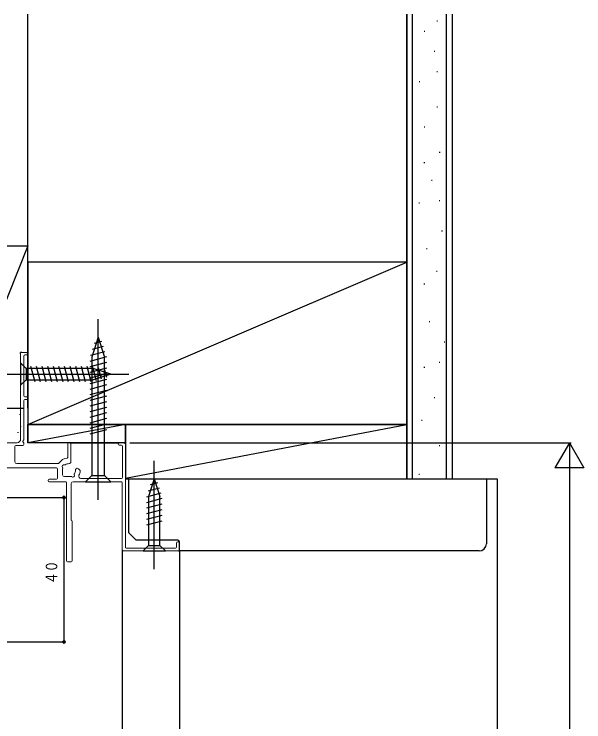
# Model space of a CAD drawing. Units: millimetres, scale not verified. Extents: x -495 to 495, y -800 to 802.
# Drawn here: x -203.2 to -45.4, y 250.1 to 446.2 of the extents above; entities that cross this region are included whole.
import ezdxf
from ezdxf.enums import TextEntityAlignment as Align

# ---------------------------------------------------------------- set-up
doc = ezdxf.new("R2010")
doc.units = ezdxf.units.MM
doc.header["$LTSCALE"] = 4
doc.layers.add('0-2_YKK_11', color=9, linetype='Continuous', lineweight=18)
for name, color, linetype in [('0-3_YKK_12', 2, 'Continuous'), ('0-4_YKK_13', 4, 'Continuous'), ('0-6_YKK_D', 6, 'Continuous'), ('0-8_YSS_K', 3, 'Continuous')]:
    doc.layers.add(name, color=color, linetype=linetype)
doc.styles.add('ＭＳ ゴシック', font='')
doc.styles.get('ＭＳ ゴシック').set_extended_font_data('MS Gothic')

msp = doc.modelspace()

# ---------------------------------------------------------------- linework, layer by layer
at = {"layer": '0-2_YKK_11'}
for p, q in [((-201.417, 328.469), (-201.417, 352.169)), ((-199.717, 352.469), (-201.117, 352.469)), ((-200.517, 340.469), (-200.517, 351.469)), ((-200.217, 351.769), (-199.717, 351.769)), ((-199.417, 352.169), (-199.417, 352.069)), ((-200.517, 328.449), (-200.517, 339.169)), ((-200.217, 340.169), (-199.717, 340.169)), ((-200.217, 339.469), (-199.717, 339.469)), ((-199.417, 339.869), (-199.417, 339.769)), ((-214.787, 327.469), (-202.417, 327.469)), ((-200.557, 328.299), (-200.776, 327.919)), ((-188.017, 327.469), (-187.817, 327.469)), ((-172.717, 327.469), (-174.117, 327.469)), ((-203.017, 326.369), (-203.017, 322.169)), ((-202.717, 326.669), (-200.817, 326.669)), ((-200.517, 326.969), (-200.517, 327.249)), ((-188.317, 323.52), (-188.317, 327.169)), ((-187.517, 322.119), (-187.517, 327.169)), ((-174.417, 327.069), (-174.417, 327.169)), ((-173.517, 326.769), (-174.117, 326.769)), ((-173.217, 317.869), (-173.217, 326.469)), ((-172.417, 298.469), (-172.417, 327.169)), ((-202.517, 321.669), (-191.166, 321.669)), ((-187.604, 321.907), (-187.726, 321.786)), ((-219.317, 320.469), (-191.517, 320.469)), ((-191.217, 317.669), (-191.217, 320.169)), ((-189.817, 319.869), (-189.817, 318.569)), ((-186.001, 320.258), (-186.099, 320.16)), ((-185.015, 319.837), (-185.436, 320.258)), ((-188.017, 318.069), (-189.317, 318.069)), ((-173.517, 317.569), (-184.73, 317.569)), ((-193.817, 317.069), (-193.817, 316.969)), ((-193.517, 317.369), (-191.517, 317.369)), ((-193.517, 316.669), (-189.017, 316.669)), ((-188.717, 294.769), (-188.717, 316.369)), ((-187.417, 305.969), (-187.417, 316.169)), ((-186.917, 316.669), (-173.617, 316.669)), ((-173.317, 316.369), (-173.317, 297.769)), ((-187.117, 294.769), (-187.117, 305.669)), ((-157.917, 299.969), (-157.717, 299.969)), ((-172.217, 298.269), (-158.517, 298.269)), ((-158.217, 299.669), (-158.217, 298.569)), ((-157.417, 297.769), (-157.417, 299.669)), ((-173.017, 297.469), (-157.717, 297.469)), ((-188.417, 294.469), (-187.417, 294.469))]:
    msp.add_line(p, q, dxfattribs=at)
for centre, radius, start, end in [((-201.117, 352.169), 0.3, 90, 180), ((-200.217, 351.469), 0.3, 90, 180), ((-199.717, 352.169), 0.3, 0, 90), ((-199.717, 352.069), 0.3, 270, 0), ((-200.217, 340.469), 0.3, 180, 270), ((-200.217, 339.169), 0.3, 90, 180), ((-199.717, 339.869), 0.3, 0, 90), ((-199.717, 339.769), 0.3, 270, 0), ((-202.417, 328.469), 1, 270, 0), ((-200.517, 327.769), 0.3, 150, 240), ((-200.817, 327.249), 0.3, 0, 60), ((-200.817, 328.449), 0.3, 330, 0), ((-188.017, 327.169), 0.3, 90, 180), ((-187.817, 327.169), 0.3, 0, 90), ((-174.117, 327.169), 0.3, 90, 180), ((-172.717, 327.169), 0.3, 0, 90), ((-202.717, 326.369), 0.3, 90, 180), ((-200.817, 326.969), 0.3, 270, 360), ((-174.117, 327.069), 0.3, 180, 270), ((-173.517, 326.469), 0.3, 0, 90), ((-188.617, 323.52), 0.3, 279.33242, 0), ((-202.517, 322.169), 0.5, 180, 270), ((-191.166, 322.169), 0.5, 270, 323.86235), ((-188.017, 319.869), 3.4, 99.33242, 143.86235), ((-188.017, 319.869), 1.8, 89.79283, 124.87236), ((-188.009, 322.069), 0.4, 269.79283, 315), ((-187.817, 322.119), 0.3, 315, 0), ((-191.517, 320.169), 0.3, 0, 90), ((-189.45, 320.873), 0.5, 65.5243, 224.47563), ((-188.017, 319.869), 1.8, 165.12757, 180), ((-189.95, 320.382), 0.2, 345.12757, 44.47563), ((-189.16, 321.51), 0.2, 245.5243, 304.87236), ((-188.017, 319.869), 1.8, 325.12757, 0.20717), ((-185.817, 319.877), 0.4, 135, 180.20717), ((-185.718, 319.975), 0.4, 45, 135), ((-188.017, 319.869), 3.1, 332.64777, 355.0052), ((-185.227, 319.625), 0.3, 355.0052, 45), ((-191.517, 317.669), 0.3, 270, 0), ((-189.317, 318.569), 0.5, 180, 270), ((-188.017, 319.869), 1.8, 270, 284.87236), ((-187.503, 317.936), 0.2, 45.5243, 104.87236), ((-187.013, 318.435), 0.5, 225.5243, 24.47563), ((-186.376, 318.725), 0.2, 145.12757, 204.47563), ((-184.73, 318.169), 0.6, 152.64777, 270), ((-173.517, 317.869), 0.3, 270, 0), ((-193.517, 317.069), 0.3, 90, 180), ((-193.517, 316.969), 0.3, 180, 270), ((-189.017, 316.369), 0.3, 0, 90), ((-186.917, 316.169), 0.5, 90, 180), ((-173.617, 316.369), 0.3, 0, 90), ((-187.417, 305.669), 0.3, 0, 90), ((-157.917, 299.669), 0.3, 90, 180), ((-157.717, 299.669), 0.3, 0, 90), ((-172.217, 298.469), 0.2, 180, 270), ((-158.517, 298.569), 0.3, 270, 0), ((-173.017, 297.769), 0.3, 180, 270), ((-157.717, 297.769), 0.3, 270, 0), ((-188.417, 294.769), 0.3, 180, 270), ((-187.417, 294.769), 0.3, 270, 0)]:
    msp.add_arc(centre, radius, start, end, dxfattribs=at)
at = {"layer": '0-3_YKK_12'}
for p, q in [((-201.117, 352.469), (-201.417, 352.469)), ((-201.417, 352.169), (-201.417, 352.469)), ((-199.717, 352.469), (-199.417, 352.469)), ((-199.417, 352.169), (-199.417, 352.469)), ((-199.417, 352.069), (-199.417, 339.869)), ((-199.417, 339.769), (-199.417, 327.469)), ((-188.017, 327.469), (-199.417, 327.469)), ((-187.817, 327.469), (-174.117, 327.469)), ((-172.717, 327.469), (-172.417, 327.469)), ((-172.417, 327.169), (-172.417, 327.469)), ((-173.317, 297.769), (-173.317, 229.765)), ((-173.017, 297.469), (-173.317, 297.469)), ((-157.717, 297.469), (-157.417, 297.469)), ((-157.417, 297.469), (-157.417, 229.765))]:
    msp.add_line(p, q, dxfattribs=at)
at = {"layer": '0-4_YKK_13'}
for p, q in [((-179.917, 311.669), (-179.917, 361.669)), ((-179.917, 356.669), (-181.667, 351.119)), ((-178.978, 355.522), (-181.028, 354.973)), ((-179.917, 356.669), (-178.167, 351.119)), ((-178.527, 354.09), (-181.563, 353.276)), ((-177.624, 351.226), (-182.217, 349.995)), ((-178.075, 352.658), (-182.098, 351.58)), ((-181.667, 351.119), (-181.667, 318.419)), ((-178.167, 318.419), (-178.167, 351.119)), ((-201.417, 349.569), (-199.867, 348.019)), ((-177.617, 349.675), (-182.217, 348.443)), ((-181.333, 348.019), (-199.867, 348.019)), ((-199.867, 348.019), (-199.867, 344.919)), ((-197.44, 344.369), (-198.566, 348.569)), ((-195.887, 344.369), (-197.013, 348.569)), ((-194.334, 344.369), (-195.46, 348.569)), ((-192.781, 344.369), (-193.907, 348.569)), ((-191.229, 344.369), (-192.354, 348.569)), ((-189.676, 344.369), (-190.801, 348.569)), ((-188.123, 344.369), (-189.248, 348.569)), ((-186.57, 344.369), (-187.695, 348.569)), ((-185.017, 344.369), (-186.142, 348.569)), ((-183.464, 344.369), (-184.589, 348.569)), ((-181.911, 344.369), (-183.036, 348.569)), ((-177.617, 348.122), (-182.217, 346.89)), ((-180.427, 344.628), (-181.484, 348.569)), ((-176.417, 346.469), (-181.333, 348.019)), ((-178.995, 345.079), (-179.809, 348.115)), ((-177.564, 345.531), (-178.113, 347.58)), ((-206.417, 346.469), (-171.417, 346.469)), ((-177.617, 346.569), (-182.217, 345.337)), ((-177.617, 345.016), (-182.217, 343.784)), ((-176.417, 346.469), (-181.333, 344.919)), ((-199.867, 344.919), (-181.333, 344.919)), ((-177.617, 343.463), (-182.217, 342.231)), ((-177.617, 341.911), (-182.217, 340.678)), ((-177.617, 340.358), (-182.217, 339.125)), ((-177.617, 338.805), (-182.217, 337.572)), ((-177.617, 337.252), (-182.217, 336.019)), ((-177.617, 335.699), (-182.217, 334.466)), ((-177.617, 334.146), (-182.217, 332.913)), ((-177.617, 332.593), (-182.217, 331.36)), ((-177.617, 331.04), (-182.217, 329.808)), ((-164.417, 292.469), (-164.417, 322.469)), ((-183.417, 316.669), (-181.667, 318.419)), ((-181.667, 318.419), (-178.167, 318.419)), ((-176.417, 316.669), (-178.167, 318.419)), ((-183.417, 316.669), (-176.417, 316.669)), ((-164.417, 317.469), (-165.967, 312.553)), ((-163.478, 316.322), (-165.528, 315.773)), ((-164.417, 317.469), (-162.867, 312.553)), ((-163.027, 314.89), (-166.063, 314.076)), ((-162.575, 313.458), (-166.517, 312.402)), ((-162.317, 311.974), (-166.517, 310.849)), ((-165.967, 312.553), (-165.967, 299.019)), ((-162.867, 299.019), (-162.867, 312.553)), ((-162.317, 310.422), (-166.517, 309.296)), ((-162.317, 308.869), (-166.517, 307.743)), ((-162.317, 307.316), (-166.517, 306.19)), ((-162.317, 305.763), (-166.517, 304.637)), ((-161.317, 297.469), (-162.867, 299.019)), ((-167.517, 297.469), (-161.317, 297.469))]:
    msp.add_line(p, q, dxfattribs=at)
for points in [[(-201.417, 349.569), (-201.417, 343.369), (-199.867, 344.919)], [(-167.517, 297.469), (-165.967, 299.019), (-162.867, 299.019)]]:
    msp.add_lwpolyline(points, dxfattribs=at)
at = {"layer": '0-6_YKK_D'}
for p, q in [((-171.217, 327.469), (-48.917, 327.469)), ((-49.417, 327.469), (-53.417, 320.541)), ((-49.417, 327.469), (-49.417, 39.973)), ((-49.417, 327.469), (-45.417, 320.541)), ((-45.417, 320.541), (-53.417, 320.541)), ((-227.917, 312.269), (-188.917, 312.269)), ((-189.417, 312.269), (-189.417, 272.269)), ((-227.917, 272.269), (-188.917, 272.269))]:
    msp.add_line(p, q, dxfattribs=at)
for centre, start, end in [((-189.417, 312.269), 0, 180), ((-189.417, 312.269), 180, 0), ((-189.417, 272.269), 0, 180), ((-189.417, 272.269), 180, 0)]:
    msp.add_arc(centre, 0.375, start, end, dxfattribs=at)
at = {"layer": '0-8_YSS_K'}
for p, q in [((-199.417, 377.469), (-199.417, 446.17)), ((-94.417, 377.469), (-94.417, 446.17)), ((-92.917, 317.469), (-92.917, 446.17)), ((-83.417, 317.469), (-83.417, 446.17)), ((-86.149, 444.288), (-85.949, 444.288)), ((-89.646, 441.491), (-89.446, 441.491)), ((-86.848, 435.896), (-86.648, 435.896)), ((-86.149, 430.301), (-85.949, 430.301)), ((-91.044, 427.504), (-90.844, 427.504)), ((-86.149, 420.51), (-85.949, 420.51)), ((-89.646, 414.915), (-89.446, 414.915)), ((-85.449, 407.921), (-85.249, 407.921)), ((-89.704, 405.052), (-89.504, 405.052)), ((-87.606, 400.157), (-87.406, 400.157)), ((-85.508, 394.562), (-85.308, 394.562)), ((-91.103, 393.862), (-90.903, 393.862)), ((-84.808, 386.17), (-84.608, 386.17)), ((-217.417, 382.006), (-199.417, 382.006)), ((-199.417, 382.006), (-217.417, 337.006)), ((-199.417, 337.006), (-199.417, 382.006)), ((-89.004, 381.274), (-88.804, 381.274)), ((-199.417, 332.469), (-94.417, 377.469)), ((-86.207, 374.98), (-86.007, 374.98)), ((-89.704, 371.483), (-89.504, 371.483)), ((-88.305, 360.993), (-88.105, 360.993)), ((-84.109, 355.398), (-83.909, 355.398)), ((-85.508, 349.803), (-85.308, 349.803)), ((-89.704, 348.404), (-89.504, 348.404)), ((-86.906, 340.012), (-86.706, 340.012)), ((-217.417, 337.006), (-200.417, 337.006)), ((-201.566, 335.203), (-201.566, 335.403)), ((-199.417, 334.006), (-199.417, 328.269)), ((-90.403, 333.718), (-90.203, 333.718)), ((-201.396, 331.865), (-201.396, 332.065)), ((-172.417, 332.469), (-199.417, 332.469)), ((-172.417, 332.469), (-199.417, 327.469)), ((-199.417, 327.469), (-199.417, 332.469)), ((-94.417, 332.469), (-172.417, 332.469)), ((-172.417, 317.661), (-94.417, 332.469)), ((-172.417, 327.469), (-172.417, 332.469)), ((-172.417, 332.469), (-172.417, 317.469)), ((-94.417, 317.469), (-94.417, 332.469)), ((-202.064, 330.194), (-202.064, 330.394)), ((-172.417, 327.469), (-199.417, 327.469)), ((-85.508, 326.724), (-85.308, 326.724)), ((-91.103, 318.73), (-90.903, 318.73)), ((-172.417, 317.469), (-94.417, 317.469)), ((-72.417, 317.469), (-69.417, 317.469)), ((-69.417, 317.469), (-69.417, 229.765))]:
    msp.add_line(p, q, dxfattribs=at)
at = {"layer": '0-8_YSS_K', "color": 7}
for p, q in [((-94.417, 446.17), (-94.417, 317.469)), ((-81.917, 446.17), (-81.917, 317.469)), ((-94.417, 377.469), (-199.417, 377.469)), ((-199.417, 377.469), (-199.417, 332.469)), ((-94.417, 332.469), (-94.417, 377.469)), ((-199.417, 332.469), (-94.417, 332.469)), ((-171.417, 317.469), (-72.417, 317.469)), ((-171.417, 302.469), (-171.417, 317.469)), ((-94.417, 317.469), (-81.917, 317.469)), ((-72.417, 317.469), (-72.417, 299.469)), ((-169.417, 300.469), (-171.417, 302.469)), ((-157.917, 300.469), (-169.417, 300.469)), ((-157.417, 297.469), (-157.417, 299.969)), ((-74.417, 297.469), (-157.417, 297.469))]:
    msp.add_line(p, q, dxfattribs=at)
for centre, radius, start, end in [((-157.917, 299.969), 0.5, 0, 90), ((-74.417, 299.469), 2, 270, 0)]:
    msp.add_arc(centre, radius, start, end, dxfattribs=at)

# ---------------------------------------------------------------- texts
at = {"layer": '0-6_YKK_D', "style": 'ＭＳ ゴシック', "width": 0.75}
msp.add_text('４０', height=3.189, rotation=90, dxfattribs=at).set_placement((-190.317, 288.287), align=Align.BOTTOM_LEFT)

doc.saveas('drawing.dxf')
